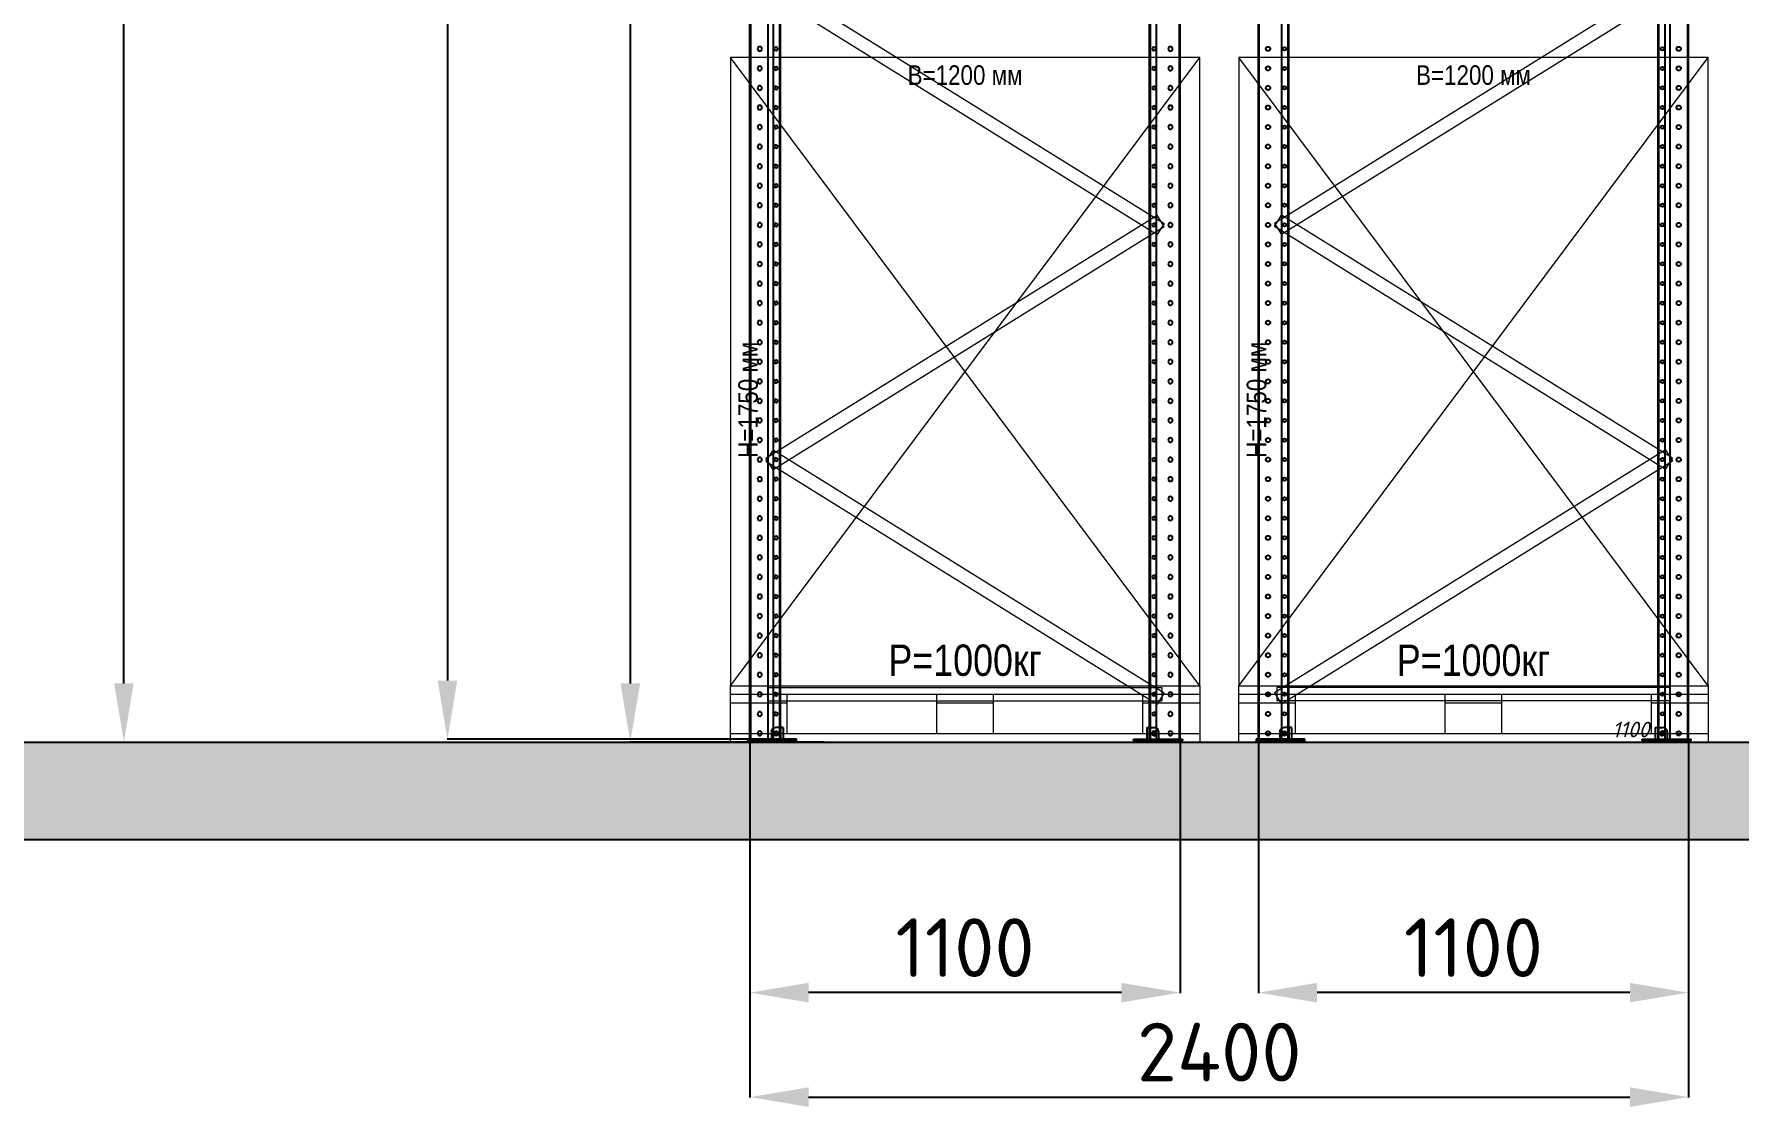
# Model space of a CAD drawing. Header units: millimetres. Extents: x 2140 to 223837, y 2113 to 170313.
# Drawn here: x 159241 to 163600, y 108790 to 111532 of the extents above; entities that cross this region are included whole.
import ezdxf

# ---------------------------------------------------------------- set-up
doc = ezdxf.new("R2010")
doc.units = ezdxf.units.MM
doc.linetypes.add('PHANTOM', pattern=[12.7, 6.35, -1.27, 1.27, -1.27, 1.27, -1.27])
doc.layers.add('0_ANNOT_Dimensions', color=7, linetype='Continuous')
doc.layers.add('2.Стойка', color=7, linetype='Continuous')
for name, color, linetype, lineweight in [('20.Груз', 7, 'Continuous', 0), ('25.Размера', 7, 'Continuous', 0), ('3.Опора', 7, 'Continuous', 0), ('37.Паллеты', 32, 'Continuous', 0), ('7.Поддон', 32, 'Continuous', 0), ('9.Раскосы', 7, 'Continuous', 0)]:
    doc.layers.add(name, color=color, linetype=linetype, lineweight=lineweight)
doc.styles.add('Arial Narrow', font='ARIALN.TTF')
doc.styles.add('GOST', font='isocpeur.ttf')
doc.styles.get("Standard").update_dxf_attribs({"font": 'isocpeur.ttf'})
doc.styles.add('Курсив', font='isocpeui.ttf')
doc.dimstyles.new('150', dxfattribs={"dimtxt": 150, "dimasz": 150, "dimexe": 1, "dimexo": 10, "dimgap": 40, "dimtad": 1, "dimdec": 0, "dimzin": 0, "dimdsep": 46, "dimtxsty": 'Standard', "dimcen": 0.09, "dimadec": 0, "dimazin": 0, "dimtfac": 1, "dimtdec": 0, "dimtofl": 0, "dimtmove": 0, "dimatfit": 3, "dimfxl": 1, "dimtolj": 1, "dimtzin": 0, "dimarcsym": 0})
doc.dimstyles.new('80', dxfattribs={"dimtxt": 80, "dimasz": 80, "dimexe": 0.18, "dimexo": 0, "dimgap": 20, "dimtad": 1, "dimdec": 0, "dimzin": 0, "dimdsep": 46, "dimtxsty": 'Курсив', "dimcen": 0.09, "dimadec": 0, "dimazin": 0, "dimtfac": 1, "dimtdec": 0, "dimtofl": 0, "dimtmove": 0, "dimatfit": 3, "dimfxl": 0.18, "dimtolj": 1, "dimtzin": 0, "dimarcsym": 0})
doc.dimstyles.new('blok40', dxfattribs={"dimtxt": 40, "dimasz": 80, "dimexe": 0.18, "dimexo": 0, "dimgap": 5, "dimtad": 1, "dimtoh": 1, "dimdec": 0, "dimzin": 0, "dimdsep": 46, "dimtxsty": 'GOST', "dimblk": 'NONE', "dimcen": 0.09, "dimse1": 1, "dimse2": 1, "dimsd1": 1, "dimsd2": 1, "dimadec": 0, "dimazin": 0, "dimtfac": 1, "dimtdec": 0, "dimtofl": 0, "dimtmove": 0, "dimatfit": 2, "dimldrblk": 'NONE', "dimfxl": 0.18, "dimtolj": 1, "dimtzin": 0, "dimarcsym": 0})
doc.dimstyles.new('Рзм блок', dxfattribs={"dimtxt": 40, "dimasz": 80, "dimexe": 0.18, "dimexo": 0, "dimgap": 5, "dimtad": 1, "dimtoh": 1, "dimdec": 0, "dimzin": 0, "dimdsep": 46, "dimtxsty": 'Курсив', "dimblk": 'NONE', "dimcen": 0.09, "dimse1": 1, "dimse2": 1, "dimsd1": 1, "dimsd2": 1, "dimadec": 0, "dimazin": 0, "dimtfac": 1, "dimtdec": 0, "dimtofl": 0, "dimtmove": 0, "dimatfit": 2, "dimldrblk": 'NONE', "dimfxl": 0.18, "dimtolj": 1, "dimtzin": 0, "dimarcsym": 0})

# ---------------------------------------------------------------- blocks, each defined once
blk = doc.blocks.new('*U1120')
at = {"linetype": 'ByBlock', "ltscale": 300}
h = blk.add_hatch(dxfattribs=at)
h.set_pattern_fill('AR-SAND', color=256, scale=50, style=0)
h.set_pattern_definition([(37.5, (-947182.614, 840980.66), (-3.149668, 96.3411885), [0, -76, 0, -85, 0, -81.25]), (7.5, (-947182.61, 840980.66), (88.488835, 141.107303), [0, -41, 0, -68.5, 0, -26.25]), (327.5, (-947244.114, 840980.66), (155.707093, 0.2829527), [0, -25, 0, -90, 0, -117.5]), (317.5, (-947244.11, 840980.66), (150.30633, 43.883778), [0, -12.5, 0, -59, 0, -67.5])])
h.paths.add_polyline_path([(0, 0), (30045.7, 0), (30045.7, -250), (0, -250)])
blk.add_lwpolyline([(0, 0), (30045.7, 0), (30045.7, -250), (0, -250)], close=True, dxfattribs=at)
blk = doc.blocks.new('*D525')
at = {"layer": '0_ANNOT_Dimensions', "color": 0, "lineweight": -2, "transparency": 16777216}
for p, q in [((157147.2, 119721.3), (159471.9, 119721.3)), ((159470.9, 109872.5), (159470.9, 119571.3)), ((157285.2, 109722.5), (159471.9, 109722.5))]:
    blk.add_line(p, q, dxfattribs=at)
at = {"layer": '0_ANNOT_Dimensions', "color": 0, "transparency": 16777216}
for points in [[(159445.9, 119571.3), (159495.9, 119571.3), (159470.9, 119721.3)], [(159445.9, 109872.5), (159495.9, 109872.5), (159470.9, 109722.5)]]:
    blk.add_solid(points, dxfattribs=at)
at = {"layer": 'Defpoints', "color": 0, "transparency": 16777216}
for p in [(157137.2, 119721.3), (159470.9, 119721.3), (157275.2, 109722.5)]:
    blk.add_point(p, dxfattribs=at)
at = {"layer": '0_ANNOT_Dimensions', "color": 0, "transparency": 16777216, "insert": (159355.9, 114721.9), "char_height": 150, "attachment_point": 5, "rotation": 90}
blk.add_mtext('\\A1;9999', dxfattribs=at)
blk = doc.blocks.new('*D454')
at = {"layer": 'Defpoints', "color": 0, "linetype": 'ByBlock', "transparency": 16777216}
for p in [(0, 4), (1100, 4), (1100, 4)]:
    blk.add_point(p, dxfattribs=at)
at = {"layer": 'Defpoints', "color": 0, "linetype": 'ByBlock', "transparency": 16777216, "insert": (952.2, 29), "char_height": 40, "attachment_point": 5, "style": 'Курсив'}
blk.add_mtext('\\A1;1100', dxfattribs=at)
blk = doc.blocks.new('_None')
blk = doc.blocks.new('*D453')
at = {"layer": 'Defpoints', "color": 0, "linetype": 'ByBlock', "transparency": 16777216}
for p in [(0, 12204), (0, 12204), (0, 4)]:
    blk.add_point(p, dxfattribs=at)
at = {"layer": 'Defpoints', "color": 0, "linetype": 'ByBlock', "transparency": 16777216, "insert": (-25, 6104), "char_height": 40, "attachment_point": 5, "rotation": 90, "style": 'Курсив'}
blk.add_mtext('\\A1;12200', dxfattribs=at)
blk = doc.blocks.new('Опора ус. бок')
at = {"color": 7, "linetype": 'Continuous', "lineweight": 25}
for p, q in [((-18, 15), (-18, -15)), ((-18, 15), (-12, 15)), ((-12, 15), (2, 15)), ((-4.5, -1.5), (-4.5, 1.5)), ((4.5, 1.5), (4.5, -1.5)), ((12, 5), (12, -15)), ((-52, -18), (-52, -15)), ((-52, -15), (-47, -15)), ((-47, -18), (-52, -18)), ((-47, -15), (68, -15)), ((-47, -18), (68, -18)), ((68, -15), (73, -15)), ((73, -18), (68, -18)), ((73, -15), (73, -18))]:
    blk.add_line(p, q, dxfattribs=at)
at = {"color": 8, "linetype": 'PHANTOM', "lineweight": 18}
blk.add_line((-12, 15), (-12, -15), dxfattribs=at)
at = {"color": 0}
for p, q in [((-52, -18), (-52, -22)), ((-52, -22), (73, -22)), ((73, -22), (73, -18))]:
    blk.add_line(p, q, dxfattribs=at)
at = {"color": 7, "linetype": 'Continuous', "lineweight": 25}
for centre, radius, start, end in [((0, 1.5), 4.5, 0, 180), ((2, 5), 10, 0, 90), ((0, -1.5), 4.5, 180, 0)]:
    blk.add_arc(centre, radius, start, end, dxfattribs=at)
blk = doc.blocks.new('Поддон EUR бок')
at = {"layer": '7.Поддон', "color": 0, "linetype": 'ByBlock'}
for p, q in [((0, 144), (1200, 144)), ((0, 0), (0, 144)), ((1200, 144), (1200, 0)), ((0, 122), (1200, 122)), ((0, 100), (145, 100)), ((145, 22), (145, 122)), ((527.5, 22), (527.5, 122)), ((527.5, 100), (672.5, 100)), ((672.5, 22), (672.5, 122)), ((1055, 22), (1055, 122)), ((1055, 100), (1200, 100)), ((0, 22), (1200, 22)), ((1200, 0), (0, 0)), ((672.5, 0), (527.5, 0))]:
    blk.add_line(p, q, dxfattribs=at)
blk = doc.blocks.new('*D849')
at = {"layer": 'Defpoints', "color": 0, "linetype": 'ByBlock', "transparency": 16777216}
for p in [(-84.5, 1750), (-84.5, 0), (-84.5, 0)]:
    blk.add_point(p, dxfattribs=at)
at = {"layer": '20.Груз', "color": 0, "linetype": 'ByBlock', "transparency": 16777216, "insert": (-39, 875), "char_height": 50, "attachment_point": 5, "rotation": 90, "style": 'Arial Narrow'}
blk.add_mtext('\\A1;H=1750 мм', dxfattribs=at)
blk = doc.blocks.new('*D850')
at = {"layer": 'Defpoints', "color": 0, "linetype": 'ByBlock', "transparency": 16777216}
for p in [(-84.5, 1750), (1115.5, 1750), (1115.5, 1750)]:
    blk.add_point(p, dxfattribs=at)
at = {"layer": '20.Груз', "color": 0, "linetype": 'ByBlock', "transparency": 16777216, "insert": (515.5, 1704.5), "char_height": 50, "attachment_point": 5, "style": 'Arial Narrow'}
blk.add_mtext('\\A1;B=1200 мм', dxfattribs=at)
blk = doc.blocks.new('*D851')
at = {"layer": 'Defpoints', "color": 0, "linetype": 'ByBlock', "transparency": 16777216}
for p in [(515.5, 1000, 0), (515.5, 0, 0), (515.5, 0)]:
    blk.add_point(p, dxfattribs=at)
at = {"layer": '25.Размера', "color": 0, "linetype": 'ByBlock', "transparency": 16777216, "insert": (515.5, 208.6), "char_height": 80, "attachment_point": 5, "style": 'Arial Narrow'}
blk.add_mtext('\\A1;Р=1000кг', dxfattribs=at)
blk = doc.blocks.new('*D527')
at = {"layer": '0_ANNOT_Dimensions', "color": 0, "lineweight": -2, "transparency": 16777216}
for p, q in [((161071.7, 109719.5), (161071.7, 109080.9)), ((162171.7, 109719.5), (162171.7, 109080.9)), ((162021.7, 109081.9), (161221.7, 109081.9))]:
    blk.add_line(p, q, dxfattribs=at)
at = {"layer": '0_ANNOT_Dimensions', "color": 0, "transparency": 16777216}
for points in [[(161221.7, 109106.9), (161221.7, 109056.9), (161071.7, 109081.9)], [(162021.7, 109106.9), (162021.7, 109056.9), (162171.7, 109081.9)]]:
    blk.add_solid(points, dxfattribs=at)
at = {"layer": 'Defpoints', "color": 0, "transparency": 16777216}
for p in [(161071.7, 109729.5), (162171.7, 109729.5), (161071.7, 109081.9)]:
    blk.add_point(p, dxfattribs=at)
at = {"layer": '0_ANNOT_Dimensions', "color": 0, "transparency": 16777216, "insert": (161621.7, 109196.9), "char_height": 150, "attachment_point": 5}
blk.add_mtext('\\A1;1100', dxfattribs=at)
blk = doc.blocks.new('*D599')
at = {"layer": '0_ANNOT_Dimensions', "color": 0, "lineweight": -2, "transparency": 16777216}
for p, q in [((161121.7, 121929.5), (160297.3, 121929.5)), ((160298.3, 121779.5), (160298.3, 109879.5)), ((161099, 109729.5), (160297.3, 109729.5))]:
    blk.add_line(p, q, dxfattribs=at)
at = {"layer": '0_ANNOT_Dimensions', "color": 0, "transparency": 16777216}
for points in [[(160273.3, 121779.5), (160323.3, 121779.5), (160298.3, 121929.5)], [(160273.3, 109879.5), (160323.3, 109879.5), (160298.3, 109729.5)]]:
    blk.add_solid(points, dxfattribs=at)
at = {"layer": 'Defpoints', "color": 0, "transparency": 16777216}
for p in [(161131.7, 121929.5), (160298.3, 109729.5), (161109, 109729.5)]:
    blk.add_point(p, dxfattribs=at)
at = {"layer": '0_ANNOT_Dimensions', "color": 0, "transparency": 16777216, "insert": (160183.3, 115829.5), "char_height": 150, "attachment_point": 5, "rotation": 90}
blk.add_mtext('\\A1;12200', dxfattribs=at)
blk = doc.blocks.new('*D600')
at = {"layer": '0_ANNOT_Dimensions', "color": 0, "lineweight": -2, "transparency": 16777216}
for p, q in [((161011.7, 120621.3), (160764.7, 120621.3)), ((160765.7, 120471.3), (160765.7, 109872.5)), ((161261.7, 109722.5), (160764.7, 109722.5))]:
    blk.add_line(p, q, dxfattribs=at)
at = {"layer": '0_ANNOT_Dimensions', "color": 0, "transparency": 16777216}
for points in [[(160740.7, 120471.3), (160790.7, 120471.3), (160765.7, 120621.3)], [(160740.7, 109872.5), (160790.7, 109872.5), (160765.7, 109722.5)]]:
    blk.add_solid(points, dxfattribs=at)
at = {"layer": 'Defpoints', "color": 0, "transparency": 16777216}
for p in [(161021.7, 120621.3), (160765.7, 109722.5), (161271.7, 109722.5)]:
    blk.add_point(p, dxfattribs=at)
at = {"layer": '0_ANNOT_Dimensions', "color": 0, "transparency": 16777216, "insert": (160650.7, 115171.9), "char_height": 150, "attachment_point": 5, "rotation": 90}
blk.add_mtext('\\A1;10899', dxfattribs=at)
blk = doc.blocks.new('*D856')
at = {"layer": '0_ANNOT_Dimensions', "color": 0, "lineweight": -2, "transparency": 16777216}
for p, q in [((162371.7, 109719.5), (162371.7, 109080.9)), ((163471.7, 109719.5), (163471.7, 109080.9)), ((163321.7, 109081.9), (162521.7, 109081.9))]:
    blk.add_line(p, q, dxfattribs=at)
at = {"layer": '0_ANNOT_Dimensions', "color": 0, "transparency": 16777216}
for points in [[(162521.7, 109106.9), (162521.7, 109056.9), (162371.7, 109081.9)], [(163321.7, 109106.9), (163321.7, 109056.9), (163471.7, 109081.9)]]:
    blk.add_solid(points, dxfattribs=at)
at = {"layer": 'Defpoints', "color": 0, "transparency": 16777216}
for p in [(162371.7, 109729.5), (163471.7, 109729.5), (162371.7, 109081.9)]:
    blk.add_point(p, dxfattribs=at)
at = {"layer": '0_ANNOT_Dimensions', "color": 0, "transparency": 16777216, "insert": (162921.7, 109196.9), "char_height": 150, "attachment_point": 5}
blk.add_mtext('\\A1;1100', dxfattribs=at)
blk = doc.blocks.new('*D857')
at = {"layer": '0_ANNOT_Dimensions', "color": 0, "lineweight": -2, "transparency": 16777216}
for p, q in [((161071.7, 109292.7), (161071.7, 108813.9)), ((163471.7, 109292.7), (163471.7, 108813.9)), ((161221.7, 108814.9), (163321.7, 108814.9))]:
    blk.add_line(p, q, dxfattribs=at)
at = {"layer": '0_ANNOT_Dimensions', "color": 0, "transparency": 16777216}
for points in [[(161221.7, 108839.9), (161221.7, 108789.9), (161071.7, 108814.9)], [(163321.7, 108839.9), (163321.7, 108789.9), (163471.7, 108814.9)]]:
    blk.add_solid(points, dxfattribs=at)
at = {"layer": 'Defpoints', "color": 0, "transparency": 16777216}
for p in [(161071.7, 109302.7), (163471.7, 109302.7), (163471.7, 108814.9)]:
    blk.add_point(p, dxfattribs=at)
at = {"layer": '0_ANNOT_Dimensions', "color": 0, "transparency": 16777216, "insert": (162271.7, 108929.9), "char_height": 150, "attachment_point": 5}
blk.add_mtext('\\A1;2400', dxfattribs=at)
blk = doc.blocks.new('*U452')
at = {"color": 0, "linetype": 'ByBlock'}
for p, q in [((0, 4), (0, 12204)), ((2, 4), (2, 12204)), ((60.1, 4), (60.1, 12204)), ((76, 4), (76, 12204)), ((78, 4), (78, 12204)), ((1022, 4), (1022, 12204)), ((1024, 4), (1024, 12204)), ((1039.9, 4), (1039.9, 12204)), ((1053.2, 4), (1053.2, 12204)), ((1098, 4), (1098, 12204)), ((1100, 4), (1100, 12204)), ((-2.1, 2.1), (2.1, -2.1)), ((2.1, 2.1), (-2.1, -2.1)), ((4.5, 4), (0, 4)), ((46.8, 4), (4.5, 4)), ((51.1, 4), (46.8, 4)), ((57.8, 4), (51.1, 4)), ((60.1, 4), (57.8, 4)), ((73.5, 4), (60.1, 4)), ((76, 4), (73.5, 4)), ((78, 4), (76, 4)), ((1022, 4), (1024, 4)), ((1024, 4), (1026.5, 4)), ((1026.5, 4), (1039.9, 4)), ((1039.9, 4), (1042.2, 4)), ((1042.2, 4), (1048.9, 4)), ((1048.9, 4), (1053.2, 4)), ((1053.2, 4), (1095.5, 4)), ((1095.5, 4), (1100, 4)), ((1097.9, 2.1), (1102.1, -2.1)), ((1102.1, 2.1), (1097.9, -2.1))]:
    blk.add_line(p, q, dxfattribs=at)
for centre, radius in [((25, 1769), 5.5), ((67, 1769), 4.25), ((1033, 1769), 4.25), ((1075, 1769), 5.5), ((25, 1719), 5.5), ((67, 1719), 4.25), ((1033, 1719), 4.25), ((1075, 1719), 5.5), ((25, 1669), 5.5), ((67, 1669), 4.25), ((1033, 1669), 4.25), ((1075, 1669), 5.5), ((25, 1619), 5.5), ((67, 1619), 4.25), ((1033, 1619), 4.25), ((1075, 1619), 5.5), ((25, 1569), 5.5), ((67, 1569), 4.25), ((1033, 1569), 4.25), ((1075, 1569), 5.5), ((25, 1519), 5.5), ((67, 1519), 4.25), ((1033, 1519), 4.25), ((1075, 1519), 5.5), ((25, 1469), 5.5), ((67, 1469), 4.25), ((1033, 1469), 4.25), ((1075, 1469), 5.5), ((25, 1419), 5.5), ((67, 1419), 4.25), ((1033, 1419), 4.25), ((1075, 1419), 5.5), ((25, 1369), 5.5), ((67, 1369), 4.25), ((1033, 1369), 4.25), ((1075, 1369), 5.5), ((25, 1319), 5.5), ((67, 1319), 4.25), ((1033, 1319), 4.25), ((1075, 1319), 5.5), ((25, 1269), 5.5), ((67, 1269), 4.25), ((1033, 1269), 4.25), ((1075, 1269), 5.5), ((25, 1219), 5.5), ((67, 1219), 4.25), ((1033, 1219), 4.25), ((1075, 1219), 5.5), ((25, 1169), 5.5), ((67, 1169), 4.25), ((1033, 1169), 4.25), ((1075, 1169), 5.5), ((25, 1119), 5.5), ((67, 1119), 4.25), ((1033, 1119), 4.25), ((1075, 1119), 5.5), ((25, 1069), 5.5), ((67, 1069), 4.25), ((1033, 1069), 4.25), ((1075, 1069), 5.5), ((25, 1019), 5.5), ((67, 1019), 4.25), ((1033, 1019), 4.25), ((1075, 1019), 5.5), ((25, 969), 5.5), ((67, 969), 4.25), ((1033, 969), 4.25), ((1075, 969), 5.5), ((25, 919), 5.5), ((67, 919), 4.25), ((1033, 919), 4.25), ((1075, 919), 5.5), ((25, 869), 5.5), ((67, 869), 4.25), ((1033, 869), 4.25), ((1075, 869), 5.5), ((25, 819), 5.5), ((67, 819), 4.25), ((1033, 819), 4.25), ((1075, 819), 5.5), ((25, 769), 5.5), ((67, 769), 4.25), ((1033, 769), 4.25), ((1075, 769), 5.5), ((25, 719), 5.5), ((67, 719), 4.25), ((1033, 719), 4.25), ((1075, 719), 5.5), ((25, 669), 5.5), ((67, 669), 4.25), ((1033, 669), 4.25), ((1075, 669), 5.5), ((25, 619), 5.5), ((67, 619), 4.25), ((1033, 619), 4.25), ((1075, 619), 5.5), ((25, 569), 5.5), ((67, 569), 4.25), ((1033, 569), 4.25), ((1075, 569), 5.5), ((25, 519), 5.5), ((67, 519), 4.25), ((1033, 519), 4.25), ((1075, 519), 5.5), ((25, 469), 5.5), ((67, 469), 4.25), ((1033, 469), 4.25), ((1075, 469), 5.5), ((25, 419), 5.5), ((67, 419), 4.25), ((1033, 419), 4.25), ((1075, 419), 5.5), ((25, 369), 5.5), ((67, 369), 4.25), ((1033, 369), 4.25), ((1075, 369), 5.5), ((25, 319), 5.5), ((67, 319), 4.25), ((1033, 319), 4.25), ((1075, 319), 5.5), ((25, 269), 5.5), ((67, 269), 4.25), ((1033, 269), 4.25), ((1075, 269), 5.5), ((25, 219), 5.5), ((67, 219), 4.25), ((1033, 219), 4.25), ((1075, 219), 5.5), ((25, 169), 5.5), ((1075, 169), 5.5), ((67, 169), 4.25), ((1033, 169), 4.25), ((25, 119), 5.5), ((67, 119), 4.25), ((1033, 119), 4.25), ((1075, 119), 5.5), ((25, 69), 5.5), ((67, 69), 4.25), ((1033, 69), 4.25), ((1075, 69), 5.5), ((25, 19), 5.5), ((67, 19), 4.25), ((1033, 19), 4.25), ((1075, 19), 5.5)]:
    blk.add_circle(centre, radius, dxfattribs=at)
at = {"layer": '9.Раскосы', "color": 0, "linetype": 'ByBlock'}
for p, q in [((1041, 1944), (41, 1322.9)), ((1058.9, 1915.1), (59, 1294)), ((41, 1315.1), (59, 1344)), ((41, 1322.9), (59, 1294)), ((1041, 694), (41, 1315.1)), ((1059, 722.9), (59, 1344)), ((1041, 744), (41, 122.9)), ((1041, 744), (1059, 715.1)), ((1059, 715.1), (59, 94)), ((1041, 694), (1059, 722.9)), ((1053, 136), (47, 136)), ((47, 136), (47, 102)), ((1053, 136), (1053, 102)), ((41, 122.9), (59, 94)), ((1053, 102), (47, 102))]:
    blk.add_line(p, q, dxfattribs=at)
at = {"layer": '3.Опора', "color": 0, "xscale": -1}
blk.add_blockref('Опора ус. бок', (67, 19), dxfattribs=at)
at = {"layer": '37.Паллеты', "color": 0}
blk.add_blockref('Опора ус. бок', (1033, 19), dxfattribs=at)
at = {"layer": 'Defpoints', "color": 0, "linetype": 'ByBlock'}
dim = blk.add_linear_dim(base=(0, 12204), p1=(0, 4), p2=(0, 12204), angle=90, dimstyle='Рзм блок', dxfattribs=at)
dim.commit()
dim.dimension.update_dxf_attribs({"geometry": '*D453', "text_midpoint": (-25, 6104)})
dim = blk.add_linear_dim(base=(1100, 4), p1=(0, 4), p2=(1100, 4), dimstyle='Рзм блок', dxfattribs=at)
dim.commit()
dim.dimension.update_dxf_attribs({"geometry": '*D454', "text_midpoint": (952.2, 4), "dimtype": 128})
blk = doc.blocks.new('*U848')
at = {"color": 0, "linetype": 'ByBlock'}
for p, q in [((-84.5, 144), (1115.5, 1750)), ((1115.5, 144), (-84.5, 1750))]:
    blk.add_line(p, q, dxfattribs=at)
blk.add_lwpolyline([(-84.5, 144), (1115.5, 144), (1115.5, 1750), (-84.5, 1750)], close=True, dxfattribs=at)
at = {"layer": '7.Поддон', "color": 0, "linetype": 'ByBlock'}
blk.add_blockref('Поддон EUR бок', (-84.5, 0), dxfattribs=at)
at = {"layer": '20.Груз', "color": 0, "linetype": 'ByBlock'}
dim = blk.add_linear_dim(base=(-84.5, 0), p1=(-84.5, 1750), p2=(-84.5, 0), angle=90, text='H=<> мм', dimstyle='blok40', override={"dimtxt": 50, "dimgap": 20, "dimtad": 4, "dimtxsty": 'Arial Narrow'}, dxfattribs=at)
dim.commit()
dim.dimension.update_dxf_attribs({"geometry": '*D849', "text_midpoint": (-39, 875)})
dim = blk.add_linear_dim(base=(1115.5, 1750), p1=(-84.5, 1750), p2=(1115.5, 1750), text='B=<> мм', dimstyle='blok40', override={"dimtxt": 50, "dimgap": 20, "dimtad": 4, "dimtxsty": 'Arial Narrow'}, dxfattribs=at)
dim.commit()
dim.dimension.update_dxf_attribs({"geometry": '*D850', "text_midpoint": (515.5, 1704.5)})
at = {"layer": '25.Размера', "color": 0, "linetype": 'ByBlock'}
dim = blk.add_linear_dim(base=(515.5, 0, 0), p1=(515.5, 1000), p2=(515.5, 0), angle=90, text='Р=<>кг', dimstyle='80', override={"dimtih": 1, "dimtxsty": 'Arial Narrow', "dimse1": 1, "dimse2": 1, "dimsd1": 1, "dimsd2": 1, "dimtmove": 2}, dxfattribs=at)
dim.commit()
dim.dimension.update_dxf_attribs({"geometry": '*D851', "text_midpoint": (515.5, 208.6, 0), "dimtype": 160})

msp = doc.modelspace()

# ---------------------------------------------------------------- block references
at = {"color": 0, "lineweight": 0}
msp.add_blockref('*U1120', (152662.2, 109722.5), dxfattribs=at)
at = {"layer": '2.Стойка', "color": 252, "true_color": 0x939598, "xscale": -1}
msp.add_blockref('*U452', (162171.7, 109725.5), dxfattribs=at)
at = {"layer": '2.Стойка', "color": 252, "true_color": 0x939598}
msp.add_blockref('*U452', (162371.7, 109725.5), dxfattribs=at)
at = {"layer": '37.Паллеты', "color": 0, "lineweight": 0}
for p in [(161106.2, 109722.5), (162406.2, 109722.5)]:
    msp.add_blockref('*U848', p, dxfattribs=at)

# ---------------------------------------------------------------- dimensions: what is measured, and where the dimension line sits
at = {"layer": '0_ANNOT_Dimensions'}
for base, p1, p2, picture, middle in [((160298.3, 109729.5), (161131.7, 121929.5), (161109, 109729.5), '*D599', (160183.3, 115829.5)), ((160765.7, 109722.5), (161021.7, 120621.3), (161271.7, 109722.5), '*D600', (160650.7, 115171.9)), ((159470.9, 119721.3), (157275.2, 109722.5), (157137.2, 119721.3), '*D525', (159355.9, 114721.9))]:
    dim = msp.add_linear_dim(base=base, p1=p1, p2=p2, angle=90, dimstyle='150', dxfattribs=at)
    dim.commit()
    dim.dimension.update_dxf_attribs({"geometry": picture, "text_midpoint": middle})
for base, p1, p2, picture, middle in [((161071.7, 109081.9), (162171.7, 109729.5), (161071.7, 109729.5), '*D527', (161621.7, 109196.9)), ((162371.7, 109081.9), (163471.7, 109729.5), (162371.7, 109729.5), '*D856', (162921.7, 109196.9)), ((163471.7, 108814.9), (161071.7, 109302.7), (163471.7, 109302.7), '*D857', (162271.7, 108929.9))]:
    dim = msp.add_linear_dim(base=base, p1=p1, p2=p2, dimstyle='150', dxfattribs=at)
    dim.commit()
    dim.dimension.update_dxf_attribs({"geometry": picture, "text_midpoint": middle})

doc.saveas('drawing.dxf')
